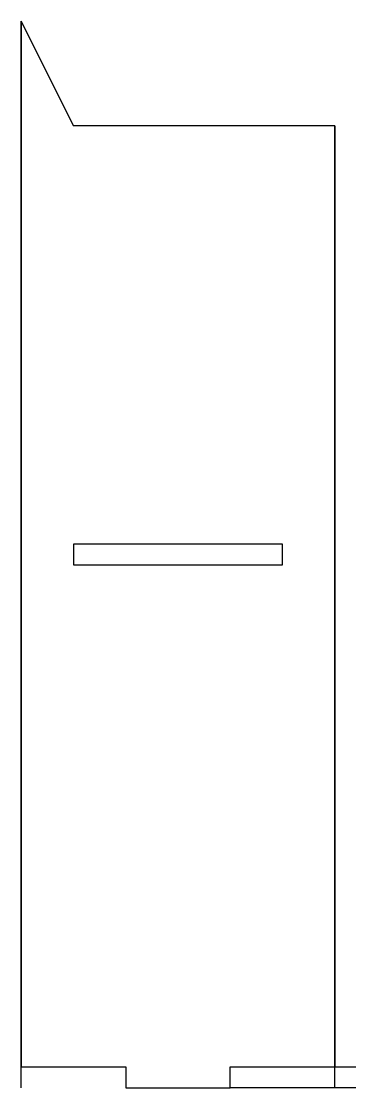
# Model space of a CAD drawing. Header units: inches. Extents: x 0 to 1.6, y 0 to 5.1.
import ezdxf

# ---------------------------------------------------------------- set-up
doc = ezdxf.new("R2010")
doc.units = ezdxf.units.IN
doc.header["$MEASUREMENT"] = 0

msp = doc.modelspace()

# ---------------------------------------------------------------- linework, layer by layer
for p, q in [((0, 5.1), (0.25, 4.6)), ((0, 0.1), (0, 5.1)), ((1.5, 4.6), (0.25, 4.6)), ((1.5, 4.6), (1.5, 0.1)), ((1.5, 4.5999), (1.5, 0.1)), ((1.2499, 2.6), (0.25, 2.6)), ((1.5, 0), (1.5, 2)), ((0, 0.1), (0.5, 0.1)), ((0, 0), (0, 0.1)), ((0.5, 0.1), (0.5, 0)), ((1, 0), (1, 0.1)), ((1, 0.1), (1.6, 0.1)), ((0.5, 0), (1, 0)), ((1.6, 0), (1, 0))]:
    msp.add_line(p, q)
for points in [[(0, 0.1), (0.5, 0.1), (0.5, 0), (1, 0), (1, 0.1), (1.5, 0.1), (1.5, 4.6), (0.25, 4.6), (0, 5.1)], [(1.25, 2.6), (0.25, 2.6), (0.25, 2.5), (1.25, 2.5)], [(0.25, 2.6), (0.25, 2.5), (1.25, 2.5), (1.25, 2.6)]]:
    msp.add_lwpolyline(points, close=True)

doc.saveas('drawing.dxf')
